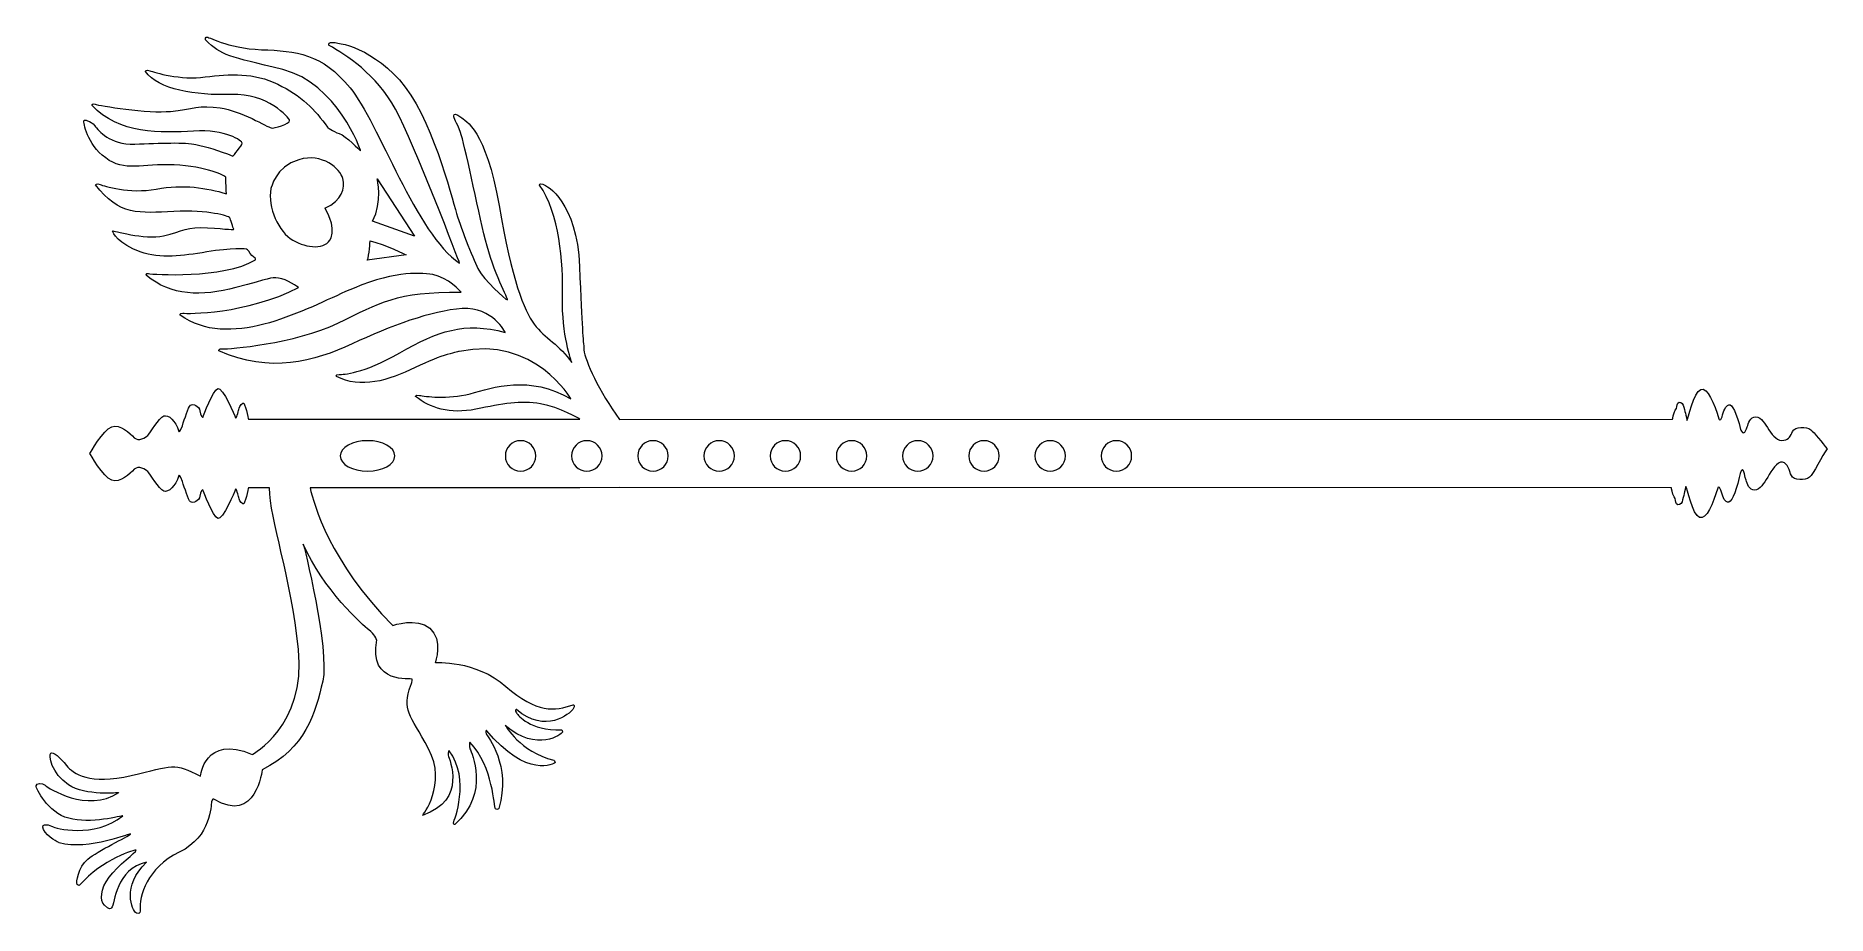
# Model space of a CAD drawing. Header units: millimetres. Extents: x -395 to 395, y -194 to 194.
import ezdxf

# ---------------------------------------------------------------- set-up
doc = ezdxf.new("R2010")
doc.units = ezdxf.units.MM
doc.header["$MEASUREMENT"] = 0
doc.layers.add('Layer 1', color=7, linetype='Continuous')

msp = doc.modelspace()

# ---------------------------------------------------------------- linework, layer by layer
at = {"layer": 'Layer 1', "color": 250, "lineweight": 9}
for points, knots in [([(-273.9305, -5.5861), (-273.9305, -5.5861), (-155.0626, -5.5861), (-155.0626, -5.5861), (-155.0626, -5.5861), (-137.6823, -5.4116), (-137.6823, -5.4116), (-137.6823, -5.4116), (325.8812, -5.5095), (325.8812, -5.5095), (325.8812, -5.5095), (326.1731, -8.4454), (327.0602, -9.4655), (327.9487, -10.4856), (327.5058, -11.817), (328.1257, -12.6595), (328.7477, -13.5012), (330.2107, -12.7477), (330.5655, -11.7729), (330.9202, -10.7963), (331.2309, -8.9331), (331.4974, -8.1347), (331.7646, -7.3338), (332.0921, -4.9447), (332.2951, -4.9641), (332.4968, -4.9881), (335.2932, -17.5966), (338.2504, -18.6823), (341.2096, -19.7659), (344.2661, -12.3689), (346.2869, -5.6652), (346.2869, -5.6652), (346.8498, -4.1243), (347.6293, -6.5692), (348.4082, -9.0141), (349.047, -11.424), (350.6061, -11.8864), (352.1644, -12.3449), (354.0147, -8.4551), (355.7871, -0.9543), (355.7871, -0.9543), (356.3844, 2.5211), (357.1619, 2.4614), (357.9402, 2.4018), (358.2391, -0.9615), (358.7456, -2.2468), (359.2541, -3.5296), (360.0401, -6.7223), (362.5401, -6.5893), (365.0408, -6.4544), (366.4682, -3.6574), (368.2886, -0.8408), (370.1096, 1.9789), (372.3217, 6.2203), (374.8348, 5.7423), (377.3497, 5.2669), (377.6954, 1.9368), (378.7356, -0.1891), (379.7771, -2.3123), (384.761, -2.4881), (386.7559, -0.9271), (388.1936, 0.1981), (392.5134, 8.9804), (394.5083, 11.5602), (392.5134, 14.1432), (388.7313, 18.9293), (387.2928, 20.0532), (385.2986, 21.6155), (380.3135, 21.4423), (379.2739, 19.3171), (378.2337, 17.1939), (377.8873, 15.8488), (375.3724, 15.3748), (372.8581, 14.8968), (370.6473, 17.1511), (368.8269, 19.9682), (367.0058, 22.7848), (365.5784, 25.5805), (363.0784, 25.718), (360.5777, 25.8529), (359.7917, 22.6602), (359.2839, 21.3742), (358.7755, 20.0889), (358.4765, 18.7153), (357.7002, 18.6556), (356.9226, 18.5947), (356.3247, 20.083), (356.3247, 20.083), (354.5523, 27.5858), (352.7021, 31.4749), (351.1424, 31.0125), (349.5846, 30.5527), (348.9458, 28.1435), (348.167, 25.6979), (347.3881, 23.253), (346.8245, 24.7945), (346.8245, 24.7945), (344.8024, 31.4989), (341.7473, 38.894), (338.7887, 37.8097), (335.8315, 36.7253), (333.0344, 24.1149), (332.8314, 24.0948), (332.6297, 24.0708), (332.3009, 26.4645), (332.0357, 27.2621), (331.7685, 28.0611), (331.4578, 29.9243), (331.1031, 30.9003), (330.7484, 31.8783), (329.284, 32.6286), (328.664, 31.7875), (328.0421, 30.9444), (328.4863, 29.613), (327.5979, 28.5929), (326.7113, 27.5728), (326.4188, 24.6369), (326.4188, 24.6369), (326.4188, 24.6369), (-137.6823, 24.5234), (-137.6823, 24.5234), (-146.4814, 36.8635), (-152.9283, 50.5596), (-153.2772, 55.1816), (-153.6261, 59.8062), (-154.1489, 63.7116), (-155.2539, 92.0156), (-156.3597, 120.3209), (-169.5363, 127.5804), (-171.3431, 128.1978), (-173.1511, 128.8139), (-172.8684, 127.8476), (-172.8684, 127.8476), (-164.1231, 115.2579), (-162.3461, 94.1907), (-162.7482, 78.2579), (-163.1484, 62.3263), (-158.7034, 49.6588), (-158.7034, 49.6588), (-163.8053, 57.31), (-170.5921, 60.2588), (-175.194, 66.5689), (-179.7978, 72.8823), (-184.9205, 85.6439), (-190.7131, 118.8831), (-196.505, 152.1217), (-205.5188, 156.2184), (-207.5778, 157.7476), (-209.6356, 159.2762), (-210.6363, 159.3955), (-210.6363, 158.3352), (-210.6363, 157.2768), (-209.4968, 155.7314), (-207.7069, 151.064), (-205.9176, 146.3985), (-200.162, 117.8332), (-196.697, 103.5774), (-193.23, 89.3203), (-186.3732, 77.361), (-186.999, 77.2345), (-187.6248, 77.1087), (-197.6957, 86.555), (-199.6354, 90.31), (-201.5738, 94.063), (-207.2231, 107.8518), (-209.467, 115.3727), (-211.7089, 122.8949), (-220.5054, 158.5641), (-234.5848, 174.1578), (-248.6661, 189.7553), (-263.7092, 191.02), (-264.9725, 190.6678), (-266.2365, 190.315), (-265.5964, 189.3669), (-265.5964, 189.3669), (-258.2928, 185.2164), (-244.7114, 176.7986), (-236.3209, 161.2412), (-227.931, 145.6845), (-208.0876, 93.4994), (-208.0876, 93.4994), (-227.1113, 105.8096), (-243.8327, 155.5284), (-256.3401, 170.6979), (-268.8461, 185.8629), (-279.8496, 186.8578), (-295.3777, 187.4849), (-310.9053, 188.1126), (-319.0403, 193.5952), (-319.6875, 193.0349), (-320.3328, 192.4714), (-319.967, 191.6568), (-319.967, 191.6568), (-312.8748, 184.7553), (-309.8962, 184.5523), (-286.0138, 178.724), (-262.1313, 172.8977), (-251.3465, 142.7999), (-251.7596, 142.9854), (-252.174, 143.1689), (-258.0969, 149.5049), (-261.1281, 150.5153), (-264.1593, 151.527), (-266.3415, 153.3105), (-266.3415, 153.3105), (-271.7003, 161.1193), (-277.9267, 167.2627), (-288.2272, 172.2829), (-298.5282, 177.3038), (-309.3709, 177.0087), (-320.1557, 175.46), (-330.9406, 173.9094), (-342.649, 177.5119), (-344.5602, 178.1916), (-346.4701, 178.8719), (-346.5129, 177.914), (-346.5129, 177.914), (-340.7657, 169.9061), (-324.484, 167.1946), (-308.6542, 167.7861), (-292.8239, 168.3782), (-283.1019, 157.5395), (-282.9702, 156.2236), (-282.8392, 154.9097), (-289.8679, 152.6107), (-291.1805, 153.0057), (-292.4944, 153.4), (-304.7268, 160.583), (-313.5869, 161.8858), (-322.4476, 163.19), (-325.9224, 161.3651), (-335.4783, 160.3236), (-345.033, 159.2788), (-367.1981, 162.8833), (-368.7066, 163.4125), (-370.2137, 163.9449), (-370.0179, 162.9514), (-370.0179, 162.9514), (-358.5267, 150.2553), (-339.3682, 150.7521), (-325.2674, 151.6548), (-311.1673, 152.5556), (-303.8837, 147.2669), (-303.8837, 146.2909), (-303.8837, 145.3142), (-307.9532, 140.5904), (-307.9532, 140.5904), (-314.5409, 143.322), (-319.6817, 144.6073), (-324.2609, 145.7312), (-328.8401, 146.857), (-340.0108, 146.2409), (-351.238, 145.8862), (-362.4671, 145.5289), (-366.9439, 151.7838), (-368.8629, 153.9875), (-370.7812, 156.1886), (-373.6236, 156.9701), (-373.6943, 156.1886), (-373.7657, 155.4065), (-372.3435, 146.0269), (-364.0294, 139.7733), (-355.7154, 133.5209), (-348.0013, 137.3718), (-333.8732, 136.7233), (-319.7439, 136.0734), (-310.9876, 131.8062), (-311.1011, 131.2997), (-311.2127, 130.7945), (-310.8443, 123.9961), (-310.8443, 123.9961), (-319.4378, 126.6453), (-329.7739, 128.2588), (-341.7249, 126.0622), (-353.6778, 123.867), (-364.901, 127.4047), (-366.4562, 128.0545), (-368.0113, 128.7017), (-368.477, 127.9611), (-368.477, 127.9611), (-358.1577, 114.2916), (-349.286, 115.4084), (-333.9731, 116.2637), (-318.6603, 117.1166), (-309.6575, 113.9965), (-309.367, 113.4595), (-309.0758, 112.9265), (-307.8416, 108.8324), (-307.6244, 108.3966), (-307.4071, 107.9627), (-310.164, 108.4718), (-319.1622, 109.0522), (-328.1604, 109.6313), (-330.0463, 107.5282), (-338.5368, 105.4951), (-347.0252, 103.4626), (-361.1377, 108.1041), (-361.0735, 107.5989), (-361.0112, 107.0969), (-358.2978, 101.733), (-348.8969, 98.4508), (-339.4959, 95.1713), (-330.4108, 96.6058), (-319.5072, 98.3743), (-308.6017, 100.1422), (-302.1437, 99.9736), (-301.4725, 99.3406), (-300.8033, 98.7116), (-300.0536, 96.7394), (-298.8305, 96.1492), (-297.6086, 95.5559), (-298.0386, 94.8905), (-298.0386, 94.8905), (-312.2898, 86.3748), (-343.6763, 88.5045), (-345.1802, 88.8294), (-346.6848, 89.1543), (-346.0051, 87.9811), (-346.0051, 87.9811), (-335.2715, 78.9531), (-321.8374, 78.669), (-306.627, 82.721), (-291.4159, 86.7723), (-291.4244, 87.1653), (-287.8744, 86.8274), (-284.3224, 86.4882), (-279.048, 82.7437), (-279.048, 82.7437), (-302.1087, 70.7409), (-328.3025, 71.2026), (-330.0664, 71.3557), (-331.8304, 71.51), (-331.1546, 70.5282), (-331.1546, 70.5282), (-309.7768, 55.1699), (-278.5921, 71.7941), (-258.3044, 80.8818), (-238.0181, 89.9689), (-226.704, 89.4442), (-219.9503, 88.3657), (-213.1986, 87.2885), (-207.4378, 80.6775), (-207.4378, 80.6775), (-236.223, 80.8675), (-242.8722, 76.1191), (-261.6813, 66.9976), (-280.491, 57.8807), (-310.3261, 55.4527), (-312.4234, 55.7049), (-314.5195, 55.9592), (-314.1673, 54.7399), (-314.1673, 54.7399), (-291.6513, 44.7871), (-272.1568, 50.0278), (-255.4535, 57.8632), (-238.7503, 65.6993), (-220.342, 72.5658), (-206.9293, 73.3804), (-193.5153, 74.1968), (-187.9355, 62.9009), (-187.9355, 62.9009), (-206.2555, 67.8011), (-217.5579, 63.4204), (-234.3526, 53.9111), (-251.1467, 44.4025), (-259.1715, 44.5102), (-261.1365, 44.3656), (-263.1022, 44.2209), (-262.2662, 43.5497), (-262.2662, 43.5497), (-251.9496, 37.8862), (-239.38, 41.6865), (-227.6132, 47.4707), (-215.8465, 53.2561), (-208.2192, 54.5285), (-208.2192, 54.5285), (-175.0682, 61.5215), (-159.0218, 33.6306), (-159.0218, 33.6306), (-177.3497, 44.3403), (-193.3324, 38.5885), (-203.426, 35.9069), (-213.5196, 33.2279), (-223.427, 34.7688), (-225.7079, 35.1644), (-227.9894, 35.5606), (-227.4556, 34.6254), (-227.4556, 34.6254), (-221.1611, 29.7084), (-212.4865, 26.696), (-200.8644, 29.1026), (-189.2416, 31.5106), (-181.1513, 32.9185), (-172.4754, 31.4496), (-163.8008, 29.9807), (-155.0626, 24.6966), (-155.0626, 24.6966), (-155.0626, 24.6966), (-301.1677, 24.6966), (-301.1677, 24.6966), (-301.1677, 24.6966), (-302.5821, 32.4853), (-303.6042, 31.7946), (-304.623, 31.1046), (-305.3779, 29.5709), (-305.4233, 28.9308), (-305.4687, 28.2907), (-306.6153, 24.3516), (-306.8436, 25.3133), (-307.0738, 26.2744), (-312.5227, 38.9608), (-314.6297, 38.2299), (-316.7374, 37.4945), (-321.0073, 26.2388), (-321.1194, 25.6402), (-321.2316, 25.0397), (-322.2433, 26.2757), (-322.541, 28.3731), (-322.8406, 30.4717), (-325.5378, 31.6682), (-326.6234, 30.8439), (-327.7091, 30.0203), (-329.2078, 24.8153), (-330.2564, 21.8198), (-331.3051, 18.8242), (-331.7565, 19.3126), (-331.7565, 19.3126), (-333.1936, 23.9171), (-336.4621, 26.8899), (-338.4427, 26.0967), (-340.4239, 25.3049), (-344.7561, 18.4202), (-345.4843, 17.522), (-346.2107, 16.6277), (-349.5694, 14.6679), (-351.417, 16.5155), (-353.2646, 18.3631), (-357.6298, 22.6713), (-361.3802, 21.3301), (-365.1306, 19.9851), (-371.0114, 9.5549), (-371.0114, 9.5549), (-371.0114, 9.5549), (-365.1306, -0.8759), (-361.3802, -2.2183), (-357.6298, -3.564), (-353.2646, 0.7474), (-351.417, 2.5937), (-349.5694, 4.4427), (-346.2107, 2.4841), (-345.4843, 1.5872), (-344.7561, 0.6923), (-340.4239, -6.1944), (-338.4427, -6.9882), (-336.4621, -7.7781), (-333.1936, -4.8085), (-331.7565, -0.2007), (-331.7565, -0.2007), (-331.3051, 0.2876), (-330.2564, -2.7079), (-329.2078, -5.7067), (-327.7091, -10.9098), (-326.6234, -11.7347), (-325.5378, -12.5576), (-322.8406, -11.3611), (-322.541, -9.2625), (-322.2433, -7.1665), (-321.2316, -5.9304), (-321.1194, -6.5297), (-321.0073, -7.1269), (-316.7374, -18.3852), (-314.6297, -19.1194), (-312.5227, -19.8516), (-307.0738, -7.1626), (-306.8436, -6.2028), (-306.6153, -5.2397), (-305.4687, -9.1789), (-305.4233, -9.8202), (-305.3779, -10.4616), (-304.623, -11.9928), (-303.6029, -12.6854), (-302.5821, -13.3735), (-301.1677, -5.5861), (-301.1677, -5.5861), (-301.1677, -5.5861), (-291.8148, -5.5861), (-291.8148, -5.5861), (-291.7791, -19.4897), (-282.2971, -44.6704), (-279.0603, -76.7378), (-275.6335, -110.6924), (-299.4381, -123.0123), (-299.4381, -123.0123), (-320.5559, -113.9985), (-322.2576, -132.6746), (-322.2576, -132.6746), (-334.0393, -126.4021), (-334.3233, -128.0176), (-352.7581, -132.2926), (-371.191, -136.5716), (-378.3416, -131.5436), (-381.2807, -127.9197), (-384.2192, -124.2938), (-387.1583, -121.6485), (-388.2354, -122.4319), (-389.3126, -123.2166), (-387.9417, -131.4457), (-380.3981, -136.4419), (-372.8545, -141.4387), (-358.2582, -139.8693), (-358.2582, -139.8693), (-372.3649, -148.981), (-389.3535, -137.7493), (-390.74, -136.6234), (-392.1266, -135.497), (-394.4664, -135.497), (-394.6396, -136.7966), (-394.8127, -138.0982), (-389.6129, -148.5834), (-380.341, -151.1814), (-371.0678, -153.7813), (-356.5098, -150.0549), (-356.5098, -150.0549), (-368.9887, -160.2821), (-386.7698, -155.3903), (-387.4592, -154.8527), (-388.1485, -154.3177), (-392.9794, -152.7054), (-391.445, -156.0784), (-389.9125, -159.452), (-384.4695, -161.9819), (-384.4695, -161.9819), (-371.6683, -165.7368), (-352.107, -157.153), (-353.0435, -158.1673), (-353.9787, -159.1822), (-367.7798, -165.5766), (-371.9135, -169.1636), (-376.0459, -172.7512), (-377.2716, -179.5354), (-376.5763, -180.3311), (-375.8811, -181.1275), (-375.4512, -180.5529), (-375.4512, -180.5529), (-365.7707, -169.3607), (-350.5713, -164.5941), (-350.5713, -165.277), (-350.5713, -165.9567), (-358.5877, -171.8543), (-362.5197, -177.1488), (-366.4517, -182.4427), (-366.6391, -187.2891), (-364.5813, -189.5012), (-362.5236, -191.712), (-361.7505, -190.9928), (-361.4425, -190.6322), (-359.9788, -188.9259), (-359.5624, -173.2862), (-345.9908, -170.5313), (-357.2265, -180.9712), (-352.3476, -191.9772), (-350.513, -192.9182), (-348.6783, -193.856), (-348.8346, -191.8566), (-348.8346, -191.8566), (-349.3722, -185.3195), (-345.8761, -173.0605), (-331.5892, -166.1026), (-317.3023, -159.144), (-317.6979, -145.2857), (-317.4086, -143.8836), (-317.1187, -142.4828), (-316.3444, -142.785), (-316.3444, -142.785), (-297.7617, -154.0369), (-295.0703, -129.7569), (-295.0703, -129.7569), (-275.9643, -120.5674), (-271.6601, -104.6644), (-268.4064, -90.799), (-265.1541, -76.9375), (-276.9546, -30.3213), (-276.9546, -30.3213), (-268.5173, -50.2133), (-250.4372, -66.4367), (-248.0727, -68.1254), (-245.7089, -69.8142), (-244.5811, -72.597), (-244.5811, -72.597), (-248.4106, -92.5332), (-229.2339, -89.3087), (-228.9531, -89.8677), (-228.6735, -90.4287), (-229.6269, -92.4878), (-229.6269, -92.4878), (-233.5491, -103.9011), (-230.1236, -104.8233), (-221.7642, -120.5161), (-213.4035, -136.2064), (-224.429, -149.8915), (-224.429, -149.8915), (-204.5214, -143.0691), (-212.6921, -125.1323), (-213.0572, -123.3703), (-213.4216, -121.6063), (-212.6655, -121.4273), (-212.6655, -121.4273), (-203.1433, -134.0923), (-210.5733, -152.3708), (-210.799, -153.0816), (-211.026, -153.7898), (-210.1992, -153.9772), (-210.1992, -153.9772), (-194.3085, -139.7454), (-203.0615, -121.9993), (-203.5071, -120.5946), (-203.9539, -119.1938), (-203.6147, -117.5745), (-203.6147, -117.5745), (-192.9167, -128.8911), (-193.1295, -146.2319), (-192.3006, -146.9797), (-191.4705, -147.7261), (-190.8207, -146.8817), (-190.8207, -146.8817), (-185.1604, -127.8042), (-195.9136, -115.0245), (-196.3779, -113.9246), (-196.8416, -112.8234), (-196.2359, -112.4816), (-196.2359, -112.4816), (-178.4567, -133.9373), (-166.0427, -127.1233), (-166.0427, -126.6226), (-166.0427, -126.12), (-166.6037, -125.5655), (-166.6037, -125.5655), (-181.4807, -121.8599), (-187.9413, -110.2767), (-187.9413, -110.2767), (-173.9112, -122.439), (-162.8475, -114.0258), (-162.7774, -113.1957), (-162.7093, -112.3681), (-163.1691, -112.2546), (-163.1691, -112.2546), (-177.3652, -112.3766), (-182.1092, -105.9951), (-183.0229, -104.7253), (-183.9367, -103.4536), (-183.0839, -103.248), (-183.0839, -103.248), (-170.2672, -114.2767), (-159.3694, -104.9977), (-158.16, -103.1643), (-156.9511, -101.3323), (-158.0795, -101.1137), (-158.0795, -101.1137), (-166.0615, -104.0839), (-174.2277, -104.8291), (-187.6845, -93.0422), (-201.1413, -81.2547), (-218.8595, -82.6082), (-218.8595, -82.6082), (-218.8595, -82.6082), (-215.2803, -72.5399), (-221.1883, -67.464), (-227.0957, -62.3912), (-237.4785, -66.224), (-237.4785, -66.224), (-265.1599, -38.5432), (-272.411, -12.5375), (-273.9305, -5.5861)], [0, 0, 0, 0, 0.00446429, 0.00446429, 0.00446429, 0.00892857, 0.00892857, 0.00892857, 0.01339286, 0.01339286, 0.01339286, 0.01785714, 0.01785714, 0.01785714, 0.02232143, 0.02232143, 0.02232143, 0.02678571, 0.02678571, 0.02678571, 0.03125, 0.03125, 0.03125, 0.03571429, 0.03571429, 0.03571429, 0.04017857, 0.04017857, 0.04017857, 0.04464286, 0.04464286, 0.04464286, 0.04910714, 0.04910714, 0.04910714, 0.05357143, 0.05357143, 0.05357143, 0.05803571, 0.05803571, 0.05803571, 0.0625, 0.0625, 0.0625, 0.06696429, 0.06696429, 0.06696429, 0.07142857, 0.07142857, 0.07142857, 0.07589286, 0.07589286, 0.07589286, 0.08035714, 0.08035714, 0.08035714, 0.08482143, 0.08482143, 0.08482143, 0.08928571, 0.08928571, 0.08928571, 0.09375, 0.09375, 0.09375, 0.09821429, 0.09821429, 0.09821429, 0.10267857, 0.10267857, 0.10267857, 0.10714286, 0.10714286, 0.10714286, 0.11160714, 0.11160714, 0.11160714, 0.11607143, 0.11607143, 0.11607143, 0.12053571, 0.12053571, 0.12053571, 0.125, 0.125, 0.125, 0.12946429, 0.12946429, 0.12946429, 0.13392857, 0.13392857, 0.13392857, 0.13839286, 0.13839286, 0.13839286, 0.14285714, 0.14285714, 0.14285714, 0.14732143, 0.14732143, 0.14732143, 0.15178571, 0.15178571, 0.15178571, 0.15625, 0.15625, 0.15625, 0.16071429, 0.16071429, 0.16071429, 0.16517857, 0.16517857, 0.16517857, 0.16964286, 0.16964286, 0.16964286, 0.17410714, 0.17410714, 0.17410714, 0.17857143, 0.17857143, 0.17857143, 0.18303571, 0.18303571, 0.18303571, 0.1875, 0.1875, 0.1875, 0.19196429, 0.19196429, 0.19196429, 0.19642857, 0.19642857, 0.19642857, 0.20089286, 0.20089286, 0.20089286, 0.20535714, 0.20535714, 0.20535714, 0.20982143, 0.20982143, 0.20982143, 0.21428571, 0.21428571, 0.21428571, 0.21875, 0.21875, 0.21875, 0.22321429, 0.22321429, 0.22321429, 0.22767857, 0.22767857, 0.22767857, 0.23214286, 0.23214286, 0.23214286, 0.23660714, 0.23660714, 0.23660714, 0.24107143, 0.24107143, 0.24107143, 0.24553571, 0.24553571, 0.24553571, 0.25, 0.25, 0.25, 0.25446429, 0.25446429, 0.25446429, 0.25892857, 0.25892857, 0.25892857, 0.26339286, 0.26339286, 0.26339286, 0.26785714, 0.26785714, 0.26785714, 0.27232143, 0.27232143, 0.27232143, 0.27678571, 0.27678571, 0.27678571, 0.28125, 0.28125, 0.28125, 0.28571429, 0.28571429, 0.28571429, 0.29017857, 0.29017857, 0.29017857, 0.29464286, 0.29464286, 0.29464286, 0.29910714, 0.29910714, 0.29910714, 0.30357143, 0.30357143, 0.30357143, 0.30803571, 0.30803571, 0.30803571, 0.3125, 0.3125, 0.3125, 0.31696429, 0.31696429, 0.31696429, 0.32142857, 0.32142857, 0.32142857, 0.32589286, 0.32589286, 0.32589286, 0.33035714, 0.33035714, 0.33035714, 0.33482143, 0.33482143, 0.33482143, 0.33928571, 0.33928571, 0.33928571, 0.34375, 0.34375, 0.34375, 0.34821429, 0.34821429, 0.34821429, 0.35267857, 0.35267857, 0.35267857, 0.35714286, 0.35714286, 0.35714286, 0.36160714, 0.36160714, 0.36160714, 0.36607143, 0.36607143, 0.36607143, 0.37053571, 0.37053571, 0.37053571, 0.375, 0.375, 0.375, 0.37946429, 0.37946429, 0.37946429, 0.38392857, 0.38392857, 0.38392857, 0.38839286, 0.38839286, 0.38839286, 0.39285714, 0.39285714, 0.39285714, 0.39732143, 0.39732143, 0.39732143, 0.40178571, 0.40178571, 0.40178571, 0.40625, 0.40625, 0.40625, 0.41071429, 0.41071429, 0.41071429, 0.41517857, 0.41517857, 0.41517857, 0.41964286, 0.41964286, 0.41964286, 0.42410714, 0.42410714, 0.42410714, 0.42857143, 0.42857143, 0.42857143, 0.43303571, 0.43303571, 0.43303571, 0.4375, 0.4375, 0.4375, 0.44196429, 0.44196429, 0.44196429, 0.44642857, 0.44642857, 0.44642857, 0.45089286, 0.45089286, 0.45089286, 0.45535714, 0.45535714, 0.45535714, 0.45982143, 0.45982143, 0.45982143, 0.46428571, 0.46428571, 0.46428571, 0.46875, 0.46875, 0.46875, 0.47321429, 0.47321429, 0.47321429, 0.47767857, 0.47767857, 0.47767857, 0.48214286, 0.48214286, 0.48214286, 0.48660714, 0.48660714, 0.48660714, 0.49107143, 0.49107143, 0.49107143, 0.49553571, 0.49553571, 0.49553571, 0.5, 0.5, 0.5, 0.50446429, 0.50446429, 0.50446429, 0.50892857, 0.50892857, 0.50892857, 0.51339286, 0.51339286, 0.51339286, 0.51785714, 0.51785714, 0.51785714, 0.52232143, 0.52232143, 0.52232143, 0.52678571, 0.52678571, 0.52678571, 0.53125, 0.53125, 0.53125, 0.53571429, 0.53571429, 0.53571429, 0.54017857, 0.54017857, 0.54017857, 0.54464286, 0.54464286, 0.54464286, 0.54910714, 0.54910714, 0.54910714, 0.55357143, 0.55357143, 0.55357143, 0.55803571, 0.55803571, 0.55803571, 0.5625, 0.5625, 0.5625, 0.56696429, 0.56696429, 0.56696429, 0.57142857, 0.57142857, 0.57142857, 0.57589286, 0.57589286, 0.57589286, 0.58035714, 0.58035714, 0.58035714, 0.58482143, 0.58482143, 0.58482143, 0.58928571, 0.58928571, 0.58928571, 0.59375, 0.59375, 0.59375, 0.59821429, 0.59821429, 0.59821429, 0.60267857, 0.60267857, 0.60267857, 0.60714286, 0.60714286, 0.60714286, 0.61160714, 0.61160714, 0.61160714, 0.61607143, 0.61607143, 0.61607143, 0.62053571, 0.62053571, 0.62053571, 0.625, 0.625, 0.625, 0.62946429, 0.62946429, 0.62946429, 0.63392857, 0.63392857, 0.63392857, 0.63839286, 0.63839286, 0.63839286, 0.64285714, 0.64285714, 0.64285714, 0.64732143, 0.64732143, 0.64732143, 0.65178571, 0.65178571, 0.65178571, 0.65625, 0.65625, 0.65625, 0.66071429, 0.66071429, 0.66071429, 0.66517857, 0.66517857, 0.66517857, 0.66964286, 0.66964286, 0.66964286, 0.67410714, 0.67410714, 0.67410714, 0.67857143, 0.67857143, 0.67857143, 0.68303571, 0.68303571, 0.68303571, 0.6875, 0.6875, 0.6875, 0.69196429, 0.69196429, 0.69196429, 0.69642857, 0.69642857, 0.69642857, 0.70089286, 0.70089286, 0.70089286, 0.70535714, 0.70535714, 0.70535714, 0.70982143, 0.70982143, 0.70982143, 0.71428571, 0.71428571, 0.71428571, 0.71875, 0.71875, 0.71875, 0.72321429, 0.72321429, 0.72321429, 0.72767857, 0.72767857, 0.72767857, 0.73214286, 0.73214286, 0.73214286, 0.73660714, 0.73660714, 0.73660714, 0.74107143, 0.74107143, 0.74107143, 0.74553571, 0.74553571, 0.74553571, 0.75, 0.75, 0.75, 0.75446429, 0.75446429, 0.75446429, 0.75892857, 0.75892857, 0.75892857, 0.76339286, 0.76339286, 0.76339286, 0.76785714, 0.76785714, 0.76785714, 0.77232143, 0.77232143, 0.77232143, 0.77678571, 0.77678571, 0.77678571, 0.78125, 0.78125, 0.78125, 0.78571429, 0.78571429, 0.78571429, 0.79017857, 0.79017857, 0.79017857, 0.79464286, 0.79464286, 0.79464286, 0.79910714, 0.79910714, 0.79910714, 0.80357143, 0.80357143, 0.80357143, 0.80803571, 0.80803571, 0.80803571, 0.8125, 0.8125, 0.8125, 0.81696429, 0.81696429, 0.81696429, 0.82142857, 0.82142857, 0.82142857, 0.82589286, 0.82589286, 0.82589286, 0.83035714, 0.83035714, 0.83035714, 0.83482143, 0.83482143, 0.83482143, 0.83928571, 0.83928571, 0.83928571, 0.84375, 0.84375, 0.84375, 0.84821429, 0.84821429, 0.84821429, 0.85267857, 0.85267857, 0.85267857, 0.85714286, 0.85714286, 0.85714286, 0.86160714, 0.86160714, 0.86160714, 0.86607143, 0.86607143, 0.86607143, 0.87053571, 0.87053571, 0.87053571, 0.875, 0.875, 0.875, 0.87946429, 0.87946429, 0.87946429, 0.88392857, 0.88392857, 0.88392857, 0.88839286, 0.88839286, 0.88839286, 0.89285714, 0.89285714, 0.89285714, 0.89732143, 0.89732143, 0.89732143, 0.90178571, 0.90178571, 0.90178571, 0.90625, 0.90625, 0.90625, 0.91071429, 0.91071429, 0.91071429, 0.91517857, 0.91517857, 0.91517857, 0.91964286, 0.91964286, 0.91964286, 0.92410714, 0.92410714, 0.92410714, 0.92857143, 0.92857143, 0.92857143, 0.93303571, 0.93303571, 0.93303571, 0.9375, 0.9375, 0.9375, 0.94196429, 0.94196429, 0.94196429, 0.94642857, 0.94642857, 0.94642857, 0.95089286, 0.95089286, 0.95089286, 0.95535714, 0.95535714, 0.95535714, 0.95982143, 0.95982143, 0.95982143, 0.96428571, 0.96428571, 0.96428571, 0.96875, 0.96875, 0.96875, 0.97321429, 0.97321429, 0.97321429, 0.97767857, 0.97767857, 0.97767857, 0.98214286, 0.98214286, 0.98214286, 0.98660714, 0.98660714, 0.98660714, 0.99107143, 0.99107143, 0.99107143, 0.99553571, 0.99553571, 0.99553571, 1, 1, 1, 1]), ([(-291.1902, 126.2964), (-291.1902, 126.2964), (-289.3374, 135.8821), (-278.9468, 139.0223), (-268.5582, 142.1643), (-260.5846, 134.9126), (-259.5373, 130.7251), (-258.4919, 126.5376), (-259.7798, 121.0615), (-267.4317, 117.6801), (-267.4317, 117.6801), (-262.4109, 109.942), (-264.7053, 104.5508), (-267.0017, 99.1603), (-275.4876, 99.9593), (-281.5766, 103.5534), (-287.6655, 107.1481), (-292.9568, 117.9298), (-291.1902, 126.2964)], [0, 0, 0, 0, 0.16666667, 0.16666667, 0.16666667, 0.33333333, 0.33333333, 0.33333333, 0.5, 0.5, 0.5, 0.66666667, 0.66666667, 0.66666667, 0.83333333, 0.83333333, 0.83333333, 1, 1, 1, 1]), ([(-244.3437, 130.5532), (-244.3437, 130.5532), (-242.0408, 120.3138), (-246.3918, 111.9498), (-246.3918, 111.9498), (-227.9012, 105.3148), (-227.9012, 105.3148), (-227.9012, 105.3148), (-244.3437, 130.5532), (-244.3437, 130.5532)], [0, 0, 0, 0, 0.33333333, 0.33333333, 0.33333333, 0.66666667, 0.66666667, 0.66666667, 1, 1, 1, 1]), ([(-247.5169, 103.2201), (-247.5169, 103.2201), (-247.8671, 96.8341), (-248.7498, 94.6816), (-248.7498, 94.6816), (-231.6503, 97.1097), (-231.6503, 97.1097), (-231.6503, 97.1097), (-240.9183, 101.6863), (-247.5169, 103.2201)], [0, 0, 0, 0, 0.33333333, 0.33333333, 0.33333333, 0.66666667, 0.66666667, 0.66666667, 1, 1, 1, 1]), ([(-248.6363, 15.2146), (-242.0065, 15.2146), (-236.6315, 12.2035), (-236.6315, 8.4927), (-236.6315, 4.7786), (-242.0065, 1.7675), (-248.6363, 1.7675), (-255.2661, 1.7675), (-260.6417, 4.7786), (-260.6417, 8.4927), (-260.6417, 12.2035), (-255.2661, 15.2146), (-248.6363, 15.2146)], [0, 0, 0, 0, 0.25, 0.25, 0.25, 0.5, 0.5, 0.5, 0.75, 0.75, 0.75, 1, 1, 1, 1]), ([(-181.2051, 15.2146), (-177.493, 15.2146), (-174.4819, 12.2035), (-174.4819, 8.4927), (-174.4819, 4.7786), (-177.4917, 1.7675), (-181.2051, 1.7675), (-184.9192, 1.7675), (-187.929, 4.7786), (-187.929, 8.4927), (-187.929, 12.2035), (-184.9192, 15.2146), (-181.2051, 15.2146)], [0, 0, 0, 0, 0.25, 0.25, 0.25, 0.5, 0.5, 0.5, 0.75, 0.75, 0.75, 1, 1, 1, 1]), ([(-152.0353, 15.2146), (-148.3219, 15.2146), (-145.3121, 12.2035), (-145.3121, 8.4927), (-145.3121, 4.7786), (-148.3219, 1.7675), (-152.0353, 1.7675), (-155.7494, 1.7675), (-158.7592, 4.7786), (-158.7592, 8.4927), (-158.7592, 12.2035), (-155.7494, 15.2146), (-152.0353, 15.2146)], [0, 0, 0, 0, 0.25, 0.25, 0.25, 0.5, 0.5, 0.5, 0.75, 0.75, 0.75, 1, 1, 1, 1]), ([(-122.8662, 15.2146), (-119.1521, 15.2146), (-116.1423, 12.2035), (-116.1423, 8.4927), (-116.1423, 4.7786), (-119.1521, 1.7675), (-122.8662, 1.7675), (-126.5783, 1.7675), (-129.5894, 4.7786), (-129.5894, 8.4927), (-129.5894, 12.2035), (-126.5783, 15.2146), (-122.8662, 15.2146)], [0, 0, 0, 0, 0.25, 0.25, 0.25, 0.5, 0.5, 0.5, 0.75, 0.75, 0.75, 1, 1, 1, 1]), ([(-93.6964, 15.2146), (-89.983, 15.2146), (-86.9732, 12.2035), (-86.9732, 8.4927), (-86.9732, 4.7786), (-89.983, 1.7675), (-93.6964, 1.7675), (-97.4085, 1.7675), (-100.4196, 4.7786), (-100.4196, 8.4927), (-100.4196, 12.2035), (-97.4085, 15.2146), (-93.6964, 15.2146)], [0, 0, 0, 0, 0.25, 0.25, 0.25, 0.5, 0.5, 0.5, 0.75, 0.75, 0.75, 1, 1, 1, 1]), ([(-64.5266, 15.2146), (-60.8132, 15.2146), (-57.8034, 12.2035), (-57.8034, 8.4927), (-57.8034, 4.7786), (-60.8132, 1.7675), (-64.5266, 1.7675), (-68.2387, 1.7675), (-71.2498, 4.7786), (-71.2498, 8.4927), (-71.2498, 12.2035), (-68.2387, 15.2146), (-64.5266, 15.2146)], [0, 0, 0, 0, 0.25, 0.25, 0.25, 0.5, 0.5, 0.5, 0.75, 0.75, 0.75, 1, 1, 1, 1]), ([(-35.3555, 15.2146), (-31.6434, 15.2146), (-28.6323, 12.2035), (-28.6323, 8.4927), (-28.6323, 4.7786), (-31.6434, 1.7675), (-35.3555, 1.7675), (-39.069, 1.7675), (-42.0787, 4.7786), (-42.0787, 8.4927), (-42.0787, 12.2035), (-39.069, 15.2146), (-35.3555, 15.2146)], [0, 0, 0, 0, 0.25, 0.25, 0.25, 0.5, 0.5, 0.5, 0.75, 0.75, 0.75, 1, 1, 1, 1]), ([(-6.1857, 15.2146), (-2.4736, 15.2146), (0.5375, 12.2035), (0.5375, 8.4927), (0.5375, 4.7786), (-2.4736, 1.7675), (-6.1857, 1.7675), (-9.8992, 1.7675), (-12.9089, 4.7786), (-12.9089, 8.4927), (-12.9089, 12.2035), (-9.8992, 15.2146), (-6.1857, 15.2146)], [0, 0, 0, 0, 0.25, 0.25, 0.25, 0.5, 0.5, 0.5, 0.75, 0.75, 0.75, 1, 1, 1, 1]), ([(22.984, 15.2146), (26.6962, 15.2146), (29.7073, 12.2035), (29.7073, 8.4927), (29.7073, 4.7786), (26.6962, 1.7675), (22.984, 1.7675), (19.27, 1.7675), (16.2602, 4.7786), (16.2602, 8.4927), (16.2602, 12.2035), (19.27, 15.2146), (22.984, 15.2146)], [0, 0, 0, 0, 0.25, 0.25, 0.25, 0.5, 0.5, 0.5, 0.75, 0.75, 0.75, 1, 1, 1, 1]), ([(52.1538, 15.2146), (55.8673, 15.2146), (58.877, 12.2035), (58.877, 8.4927), (58.877, 4.7786), (55.8673, 1.7675), (52.1538, 1.7675), (48.4398, 1.7675), (45.43, 4.7786), (45.43, 8.4927), (45.43, 12.2035), (48.4398, 15.2146), (52.1538, 15.2146)], [0, 0, 0, 0, 0.25, 0.25, 0.25, 0.5, 0.5, 0.5, 0.75, 0.75, 0.75, 1, 1, 1, 1]), ([(81.323, 15.2146), (85.0371, 15.2146), (88.0468, 12.2035), (88.0468, 8.4927), (88.0468, 4.7786), (85.0371, 1.7675), (81.323, 1.7675), (77.6108, 1.7675), (74.5998, 4.7786), (74.5998, 8.4927), (74.5998, 12.2035), (77.6108, 15.2146), (81.323, 15.2146)], [0, 0, 0, 0, 0.25, 0.25, 0.25, 0.5, 0.5, 0.5, 0.75, 0.75, 0.75, 1, 1, 1, 1])]:
    msp.add_open_spline(points, degree=3, knots=knots, dxfattribs=at)

doc.saveas('drawing.dxf')
